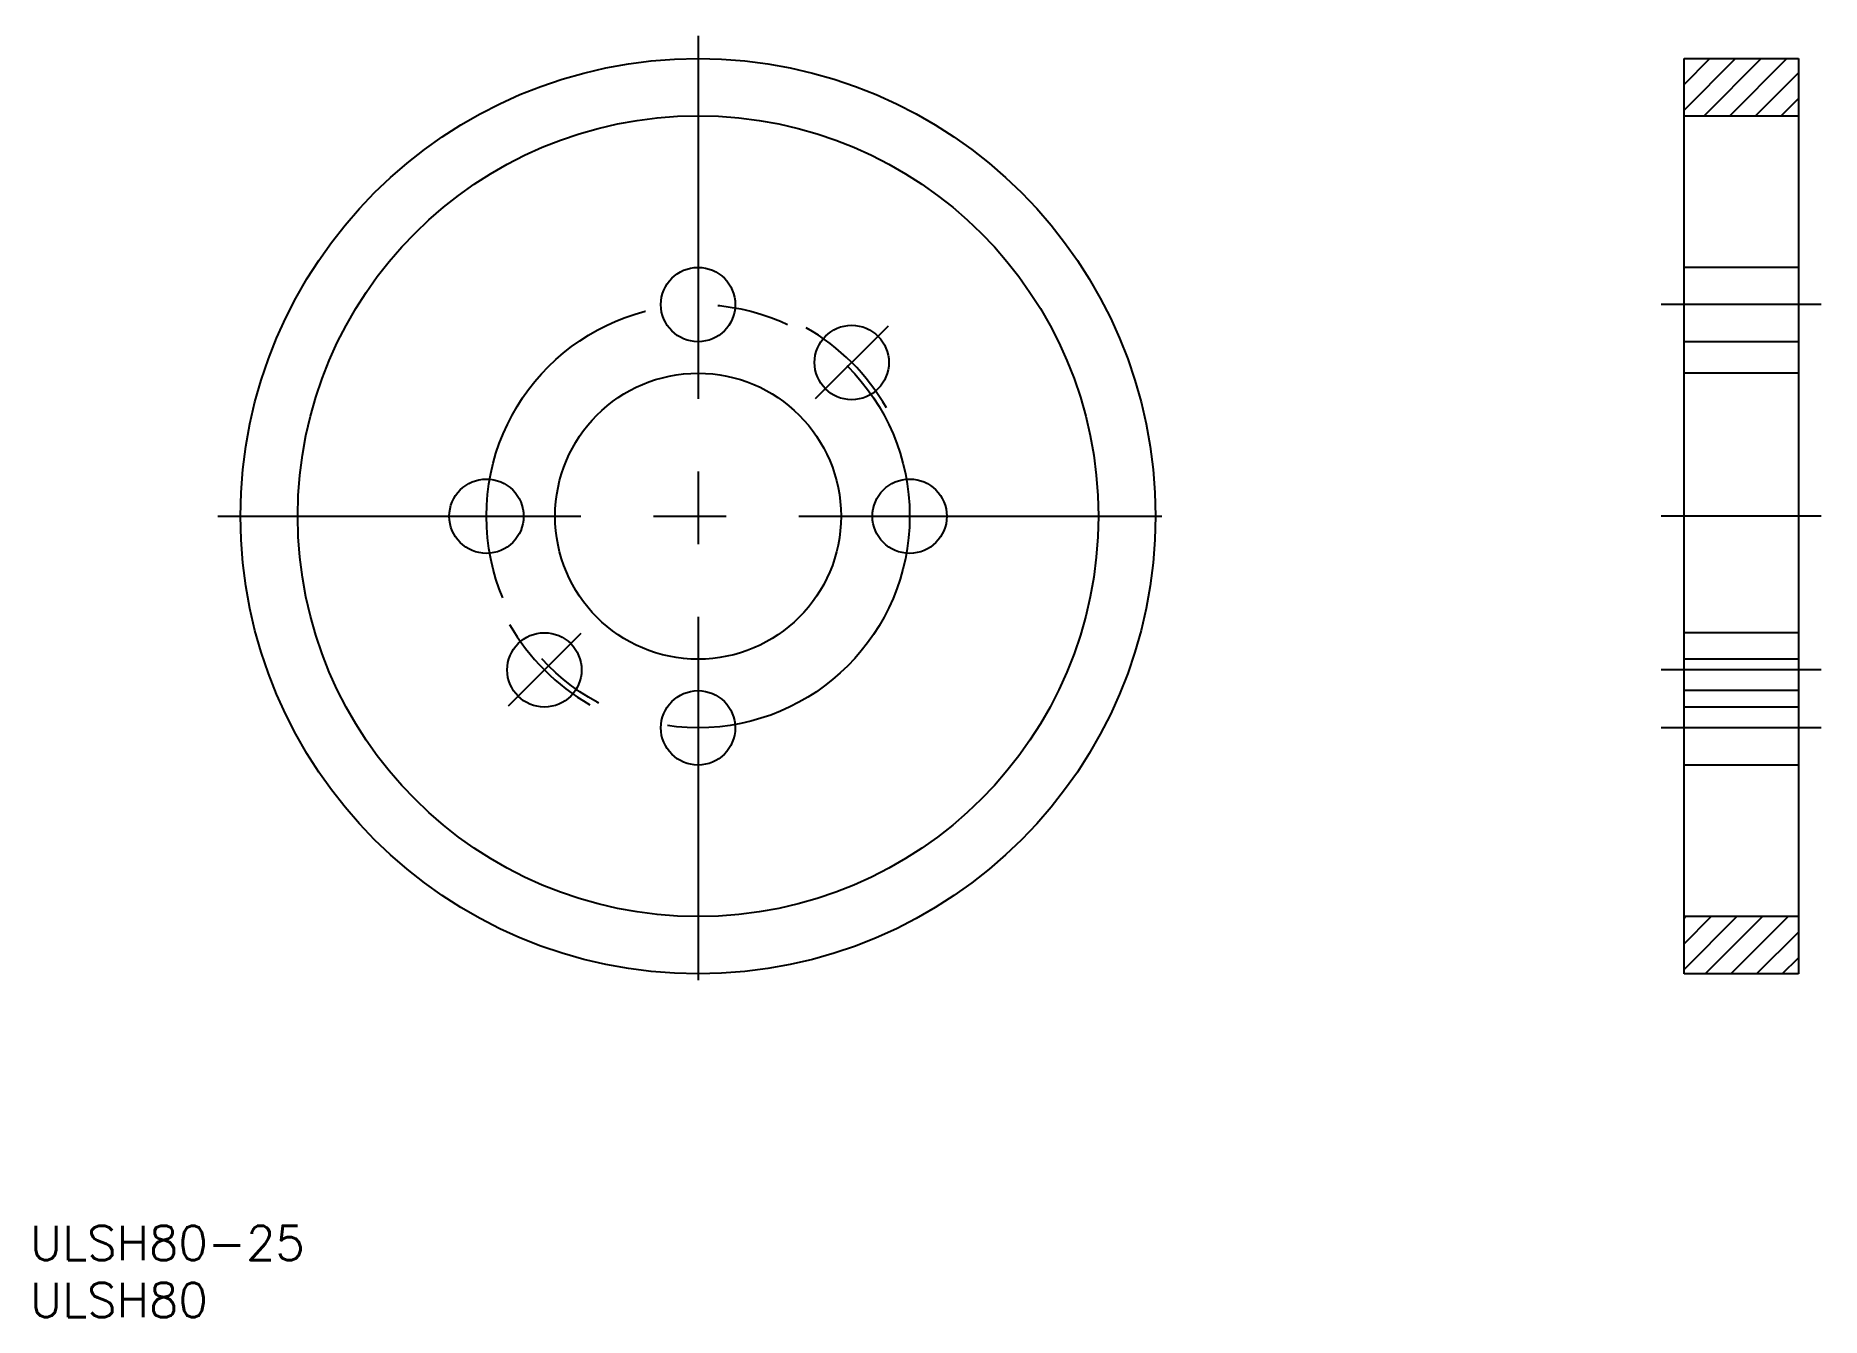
# Model space of a CAD drawing. Extents: x 1 to 157, y 0 to 112.
import ezdxf

# ---------------------------------------------------------------- set-up
doc = ezdxf.new("R2010")
doc.units = 0
doc.linetypes.add('CENTER', pattern=[50.8, 31.75, -6.35, 6.35, -6.35])
doc.linetypes.add('DASHED', pattern=[19.05, 12.7, -6.35])
doc.layers.get('0').update_dxf_attribs({"linetype": 'CONTINUOUS'})
doc.layers.add('CENTER', color=1, linetype='CENTER')
doc.styles.get("Standard").update_dxf_attribs({"font": 'txt.shx', "height": 3, "bigfont": 'bigfont.shx'})

# ---------------------------------------------------------------- blocks, each defined once
blk = doc.blocks.new('*U1')
at = {"color": 7, "linetype": 'CONTINUOUS'}
blk.add_text('ULSH80-25', height=3, dxfattribs=at).set_placement((0, 5))
blk = doc.blocks.new('*U2')
at = {"color": 7, "linetype": 'CONTINUOUS'}
blk.add_text('ULSH80', height=3, dxfattribs=at).set_placement((0, 0))

msp = doc.modelspace()

# ---------------------------------------------------------------- linework, layer by layer
at = {"color": 7, "linetype": 'CONTINUOUS'}
for p, q in [((144.641287, 110.024022), (154.641287, 110.024022)), ((144.641287, 30.024022), (144.641287, 110.024022)), ((154.641287, 110.024022), (154.641287, 30.024022)), ((144.641287, 105.024022), (154.641287, 105.024022)), ((154.641287, 91.774022), (144.641287, 91.774022)), ((154.641287, 85.274022), (144.641287, 85.274022)), ((154.641287, 82.524022), (144.641287, 82.524022)), ((154.641287, 57.524022), (144.641287, 57.524022)), ((154.641287, 54.774022), (144.641287, 54.774022)), ((154.641287, 48.274022), (144.641287, 48.274022)), ((154.641287, 35.024022), (144.641287, 35.024022)), ((154.641287, 30.024022), (144.641287, 30.024022))]:
    msp.add_line(p, q, dxfattribs=at)
at = {"color": 3, "linetype": 'CONTINUOUS'}
for p, q in [((144.641287, 110.008158), (144.657151, 110.024022)), ((144.641287, 107.763094), (146.902215, 110.024022)), ((144.641287, 105.51803), (149.147279, 110.024022)), ((146.392343, 105.024022), (151.392343, 110.024022)), ((148.637407, 105.024022), (153.637407, 110.024022)), ((150.882471, 105.024022), (154.641287, 108.782838)), ((153.127535, 105.024022), (154.641287, 106.537774)), ((144.641287, 34.901301), (144.764008, 35.024022)), ((144.641287, 32.656237), (147.009072, 35.024022)), ((144.641287, 30.411173), (149.254136, 35.024022)), ((146.4992, 30.024022), (151.4992, 35.024022)), ((148.744264, 30.024022), (153.744264, 35.024022)), ((150.989328, 30.024022), (154.641287, 33.675981)), ((153.234392, 30.024022), (154.641287, 31.430917))]:
    msp.add_line(p, q, dxfattribs=at)
at = {"color": 3, "linetype": 'DASHED'}
for p, q in [((154.641287, 59.838994), (144.641287, 59.838994)), ((154.641287, 53.338994), (144.641287, 53.338994))]:
    msp.add_line(p, q, dxfattribs=at)
at = {"color": 7, "linetype": 'CONTINUOUS'}
for centre, radius in [((58.428878, 70.024022), 40), ((58.428878, 70.024022), 35), ((58.428878, 88.524022), 3.25), ((71.863907, 83.459051), 3.25), ((58.428878, 70.024022), 12.5), ((39.928878, 70.024022), 3.25), ((76.928878, 70.024022), 3.25), ((44.993849, 56.588994), 3.25), ((58.428878, 51.524022), 3.25)]:
    msp.add_circle(centre, radius, dxfattribs=at)
at = {"layer": 'CENTER', "color": 1, "linetype": 'CENTER'}
for p, q in [((58.428878, 112.024022), (58.428878, 28.024022)), ((156.641287, 88.524022), (142.641287, 88.524022)), ((75.045887, 86.641032), (68.681926, 80.277071)), ((16.428878, 70.024022), (100.428878, 70.024022)), ((156.641287, 70.024022), (142.641287, 70.024022)), ((48.17583, 59.770974), (41.811869, 53.407013)), ((156.641287, 56.588994), (142.641287, 56.588994)), ((156.641287, 51.524022), (142.641287, 51.524022))]:
    msp.add_line(p, q, dxfattribs=at)
msp.add_circle((58.428878, 70.024022), 18.5, dxfattribs=at)
for start, end in [(29.878314, 60.121686), (209.878314, 240.121686)]:
    msp.add_arc((58.428878, 70.024022), 19, start, end, dxfattribs=at)

# ---------------------------------------------------------------- block references
at = {"color": 7, "linetype": 'CONTINUOUS'}
for name in ['*U1', '*U2']:
    msp.add_blockref(name, (0, 0), dxfattribs=at)

doc.saveas('drawing.dxf')
